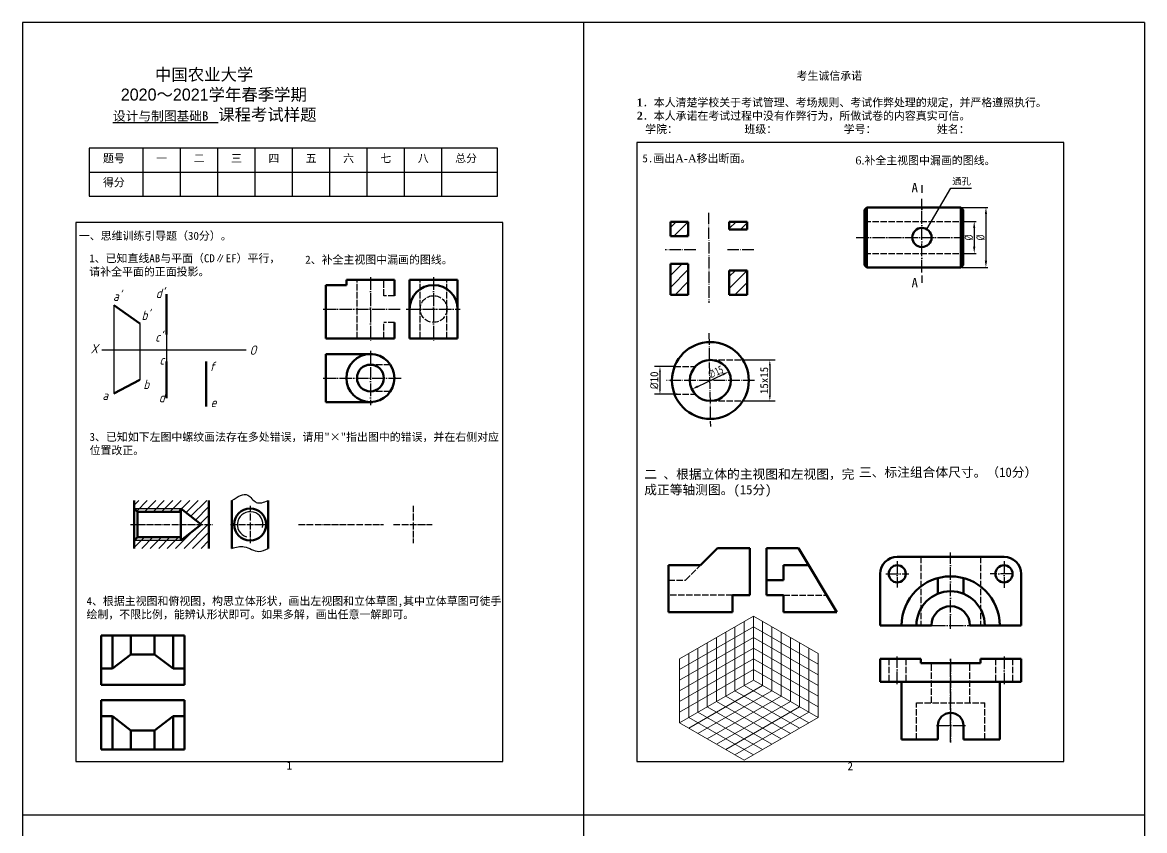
# Model space of a CAD drawing. Header units: millimetres. Extents: x 0 to 420, y 0 to 594.
# Drawn here: x 0 to 420.5, y 291.1 to 594 of the extents above; entities that cross this region are included whole.
import ezdxf

# ---------------------------------------------------------------- set-up
doc = ezdxf.new("R2010")
doc.units = ezdxf.units.MM
doc.header["$LTSCALE"] = 0.2
doc.linetypes.add('ACAD_ISO02W100', pattern=[15, 12, -3])
doc.linetypes.add('ACAD_ISO04W100', pattern=[30, 24, -3, 0, -3])
doc.layers.get('0').update_dxf_attribs({"lineweight": 70})
for name, color, linetype in [('中心线', 7, 'ACAD_ISO04W100'), ('尺寸', 7, 'Continuous'), ('试卷题目', 7, 'Continuous')]:
    doc.layers.add(name, color=color, linetype=linetype)
doc.layers.add('图框', color=130, linetype='Continuous', plot=False)
for name, color, linetype, lineweight in [('底线', 3, 'Continuous', 13), ('文字', 7, 'Continuous', 20), ('点画线', 7, 'ACAD_ISO04W100', 25), ('细实线', 7, 'Continuous', 25), ('虚线', 7, 'ACAD_ISO02W100', 25)]:
    doc.layers.add(name, color=color, linetype=linetype, lineweight=lineweight)
doc.styles.add('HZ', font='')
doc.styles.add('台头', font='SIMLI.TTF', dxfattribs={"width": 1.2, "height": 4.5})
doc.styles.add('尺寸', font='', dxfattribs={"width": 0.7})
doc.styles.add('尺寸文字25', font='gbeitc.shx', dxfattribs={"height": 2.5})
doc.styles.add('汉字', font='', dxfattribs={"height": 3})
doc.styles.add('题目文本', font='', dxfattribs={"height": 3})
doc.styles.get('HZ').set_extended_font_data('SimSun')
doc.styles.get('尺寸').set_extended_font_data('SimSun')
doc.styles.get('汉字').set_extended_font_data('SimSun')
doc.styles.get('题目文本').set_extended_font_data('SimSun')
doc.dimstyles.new('STANDARD_WS$0', dxfattribs={"dimscale": 0, "dimtxt": 2.5, "dimasz": 2, "dimexe": 2, "dimexo": 0.1, "dimtad": 1, "dimdec": 0, "dimzin": 10, "dimdsep": 46, "dimtxsty": '汉字', "dimcen": 2.5, "dimclrd": 256, "dimclre": 256, "dimclrt": 256, "dimadec": 0, "dimazin": 0, "dimtfac": 1, "dimtdec": 0, "dimtmove": 0, "dimatfit": 3, "dimfxl": 1, "dimtolj": 1, "dimtzin": 1, "dimarcsym": 0})
doc.dimstyles.new('尺寸', dxfattribs={"dimtxt": 3, "dimasz": 2.5, "dimexe": 0.7, "dimexo": 0.3, "dimgap": 0.5, "dimtad": 1, "dimdec": 0, "dimtxsty": '尺寸', "dimcen": 2.5, "dimadec": 0, "dimazin": 0, "dimtfac": 1, "dimtdec": 0, "dimtmove": 0, "dimatfit": 0, "dimfxl": 1, "dimarcsym": 0})

# ---------------------------------------------------------------- blocks, each defined once
blk = doc.blocks.new('*D81')
at = {"layer": 'Defpoints', "color": 0, "transparency": 16777216}
for p in [(244.46, 465), (238.9, 454.62), (245.43, 454.62)]:
    blk.add_point(p, dxfattribs=at)
at = {"layer": '尺寸', "lineweight": -2, "transparency": 16777216}
for p, q in [((244.36, 465), (236.9, 465)), ((238.9, 463), (238.9, 456.62)), ((245.33, 454.62), (236.9, 454.62))]:
    blk.add_line(p, q, dxfattribs=at)
at = {"layer": '尺寸', "transparency": 16777216}
for points in [[(238.57, 463), (239.24, 463), (238.9, 465)], [(238.57, 456.62), (239.24, 456.62), (238.9, 454.62)]]:
    blk.add_solid(points, dxfattribs=at)
at = {"layer": '尺寸', "transparency": 16777216, "insert": (236.78, 459.81), "char_height": 3, "attachment_point": 5, "rotation": 90, "style": '汉字'}
blk.add_mtext('\\A1;{\\fISOCPEUR|b0|i0|c0|p34;%%C}10', dxfattribs=at)
blk = doc.blocks.new('*D82')
at = {"layer": 'Defpoints', "color": 0, "transparency": 16777216}
for p in [(269.9, 467.47), (269.9, 452.11), (280.08, 452.11)]:
    blk.add_point(p, dxfattribs=at)
at = {"layer": '尺寸', "lineweight": -2, "transparency": 16777216}
for p, q in [((270, 467.47), (282.08, 467.47)), ((280.08, 465.47), (280.08, 454.11)), ((270, 452.11), (282.08, 452.11))]:
    blk.add_line(p, q, dxfattribs=at)
at = {"layer": '尺寸', "transparency": 16777216}
for points in [[(279.75, 465.47), (280.41, 465.47), (280.08, 467.47)], [(279.75, 454.11), (280.41, 454.11), (280.08, 452.11)]]:
    blk.add_solid(points, dxfattribs=at)
at = {"layer": '尺寸', "transparency": 16777216, "insert": (277.95, 459.79), "char_height": 3, "attachment_point": 5, "rotation": 90, "style": '汉字'}
blk.add_mtext('\\A1;15x15', dxfattribs=at)
blk = doc.blocks.new('*D83')
at = {"layer": 'Defpoints', "color": 0, "transparency": 16777216}
for p in [(264.74, 463.09), (250.86, 456.5)]:
    blk.add_point(p, dxfattribs=at)
at = {"layer": '细实线', "color": 0, "lineweight": -2, "transparency": 16777216}
blk.add_line((253.12, 457.57), (262.48, 462.02), dxfattribs=at)
at = {"layer": '细实线', "color": 0, "transparency": 16777216}
for points in [[(262.3, 462.39), (262.66, 461.64), (264.74, 463.09)], [(252.94, 457.95), (253.3, 457.2), (250.86, 456.5)]]:
    blk.add_solid(points, dxfattribs=at)
at = {"layer": '细实线', "color": 0, "transparency": 16777216, "insert": (259.67, 462.9), "char_height": 3, "attachment_point": 5, "rotation": 25.4108, "style": '尺寸'}
blk.add_mtext('∅15', dxfattribs=at)
blk = doc.blocks.new('*D84')
at = {"layer": 'Defpoints', "color": 0, "transparency": 16777216}
for p in [(352.54, 519.39), (352.54, 507.39), (356.67, 507.39)]:
    blk.add_point(p, dxfattribs=at)
at = {"layer": '细实线', "color": 0, "lineweight": -2, "transparency": 16777216}
for p, q in [((352.84, 519.39), (357.37, 519.39)), ((356.67, 516.89), (356.67, 509.89)), ((352.84, 507.39), (357.37, 507.39))]:
    blk.add_line(p, q, dxfattribs=at)
at = {"layer": '细实线', "color": 0, "transparency": 16777216}
for points in [[(356.25, 516.89), (357.08, 516.89), (356.67, 519.39)], [(356.25, 509.89), (357.08, 509.89), (356.67, 507.39)]]:
    blk.add_solid(points, dxfattribs=at)
at = {"layer": '细实线', "color": 0, "transparency": 16777216, "insert": (354.67, 513.39), "char_height": 3, "attachment_point": 5, "rotation": 90, "style": '尺寸'}
blk.add_mtext('%%c', dxfattribs=at)
blk = doc.blocks.new('*D85')
at = {"layer": 'Defpoints', "color": 0, "transparency": 16777216}
for p in [(351.64, 524.64), (351.64, 502.14), (361.06, 502.14)]:
    blk.add_point(p, dxfattribs=at)
at = {"layer": '细实线', "color": 0, "lineweight": -2, "transparency": 16777216}
for p, q in [((351.94, 524.64), (361.76, 524.64)), ((361.06, 522.14), (361.06, 504.64)), ((351.94, 502.14), (361.76, 502.14))]:
    blk.add_line(p, q, dxfattribs=at)
at = {"layer": '细实线', "color": 0, "transparency": 16777216}
for points in [[(360.64, 522.14), (361.48, 522.14), (361.06, 524.64)], [(360.64, 504.64), (361.48, 504.64), (361.06, 502.14)]]:
    blk.add_solid(points, dxfattribs=at)
at = {"layer": '细实线', "color": 0, "transparency": 16777216, "insert": (359.06, 513.39), "char_height": 3, "attachment_point": 5, "rotation": 90, "style": '尺寸'}
blk.add_mtext('%%c', dxfattribs=at)

msp = doc.modelspace()

# ---------------------------------------------------------------- hatches: boundary and pattern name
at = {"layer": '细实线'}
h = msp.add_hatch(dxfattribs=at)
h.set_pattern_fill('ANSI31', color=256)
h.set_pattern_definition([(45, (-13.243, 647.165), (-2.245064, 2.245064), [])])
h.paths.add_polyline_path([(242.81, 519.27), (242.81, 513.91), (249.53, 513.91), (249.53, 519.27)])
h.paths.add_polyline_path([(249.53, 503.53), (242.81, 503.53), (242.81, 491.86), (249.53, 491.86)])
h.paths.add_polyline_path([(264.89, 491.86), (265.14, 491.86), (271.61, 491.86), (271.61, 501.01), (264.89, 501.01)])
h.paths.add_polyline_path([(271.61, 519.27), (266.81, 519.27), (264.89, 519.27), (264.89, 516.37), (271.61, 516.37)])
at = {"layer": '细实线', "ltscale": 0.5}
h = msp.add_hatch(dxfattribs=at)
h.set_pattern_fill('ANSI31', color=256, scale=18, style=0)
h.set_pattern_definition([(45, (-9.2807, 374.6636), (-1.59099, 1.59099), [])])
h.paths.add_polyline_path([(69.91, 405.8), (66.93, 405.8), (59.36, 399.8), (41.87, 399.8), (41.87, 396.81), (69.91, 396.81)])
h.paths.add_polyline_path([(59.36, 401), (43.07, 401), (41.87, 399.8), (59.36, 399.8)])
h.paths.add_polyline_path([(69.91, 414.8), (41.87, 414.8), (41.87, 411.8), (59.36, 411.8), (59.36, 411.6), (66.93, 405.8), (69.91, 405.8)])
h.paths.add_polyline_path([(59.36, 411.6), (59.1, 411.8), (41.87, 411.8), (43.07, 410.6), (59.36, 410.6)], flags=16)

# ---------------------------------------------------------------- linework, layer by layer
for p, q in [((316.41, 524.64), (315.51, 523.74)), ((315.51, 513.39), (315.51, 523.74)), ((316.41, 524.64), (316.41, 502.14)), ((351.64, 524.64), (316.41, 524.64)), ((351.64, 524.64), (351.64, 502.14)), ((351.64, 524.64), (352.54, 523.74)), ((352.54, 513.39), (352.54, 523.74)), ((242.81, 519.27), (242.81, 513.91)), ((249.53, 519.27), (242.81, 519.27)), ((249.53, 513.91), (249.53, 519.27)), ((266.81, 519.27), (264.89, 519.27)), ((264.89, 516.37), (264.89, 519.27)), ((271.61, 519.27), (266.81, 519.27)), ((271.61, 516.37), (271.61, 519.27)), ((242.81, 513.91), (249.53, 513.91)), ((264.89, 516.37), (271.61, 516.37)), ((315.51, 513.39), (315.51, 503.04)), ((352.54, 513.39), (352.54, 503.04)), ((242.81, 503.53), (249.53, 503.53)), ((242.81, 503.53), (242.81, 491.86)), ((249.53, 491.86), (249.53, 503.53)), ((264.89, 501.01), (271.61, 501.01)), ((264.89, 491.86), (264.89, 501.01)), ((271.61, 491.86), (271.61, 501.01)), ((316.41, 502.14), (315.51, 503.04)), ((351.64, 502.14), (316.41, 502.14)), ((351.64, 502.14), (352.54, 503.04)), ((121.39, 497.56), (121.39, 495.56)), ((121.39, 497.56), (139.39, 497.56)), ((139.39, 491.56), (139.39, 497.56)), ((145.08, 497.56), (145.08, 475.56)), ((145.08, 497.56), (163.08, 497.56)), ((163.08, 475.56), (163.08, 497.56)), ((54.04, 476.98), (54.04, 492.17)), ((121.39, 495.56), (113.72, 495.56)), ((113.72, 495.56), (113.72, 475.56)), ((43.93, 481.19), (34.19, 487.99)), ((242.81, 491.86), (249.53, 491.86)), ((264.89, 491.86), (271.61, 491.86)), ((139.39, 475.56), (139.39, 481.56)), ((113.72, 475.56), (139.39, 475.56)), ((145.08, 475.56), (163.08, 475.56)), ((54.04, 453.16), (54.04, 466.85)), ((68.86, 450.03), (68.86, 466.85)), ((68.86, 466.85), (68.86, 450.03)), ((131.23, 469.7), (113.72, 469.7)), ((113.72, 469.7), (113.72, 451.7)), ((43.93, 460.01), (34.19, 454.91)), ((113.72, 451.7), (131.23, 451.7)), ((254.12, 390.55), (260.52, 396.95)), ((272.52, 396.95), (260.52, 396.95)), ((272.52, 379.35), (272.52, 396.95)), ((278.81, 396.95), (290.81, 396.95)), ((278.81, 396.95), (278.81, 379.35)), ((305.21, 372.95), (290.81, 396.95)), ((327.83, 393.69), (367.83, 393.69)), ((242.12, 372.95), (242.12, 390.55)), ((242.12, 390.55), (254.12, 390.55)), ((242.12, 390.55), (242.12, 384.95)), ((285.21, 384.95), (285.21, 390.55)), ((285.21, 390.55), (294.65, 390.55)), ((321.43, 367.95), (321.43, 387.29)), ((374.23, 367.95), (374.23, 387.29)), ((278.81, 384.95), (285.21, 384.95)), ((343.03, 379.82), (343.03, 385.71)), ((352.63, 379.82), (352.63, 385.71)), ((266.12, 372.95), (266.12, 379.35)), ((266.12, 379.35), (272.52, 379.35)), ((278.81, 379.35), (285.21, 379.35)), ((285.21, 379.35), (285.21, 372.95)), ((242.12, 372.95), (266.12, 372.95)), ((285.21, 372.95), (305.21, 372.95)), ((321.43, 367.95), (340.63, 367.95)), ((355.03, 367.95), (374.23, 367.95)), ((60.69, 364.22), (29.44, 364.22)), ((29.44, 364.22), (29.44, 345.69)), ((33.7, 351.79), (33.7, 364.22)), ((40.66, 364.22), (40.66, 357.08)), ((49.47, 364.22), (49.47, 357.08)), ((56.43, 351.79), (56.43, 364.22)), ((60.69, 364.22), (60.69, 345.69)), ((33.7, 351.79), (40.66, 357.08)), ((40.66, 357.08), (49.47, 357.08)), ((56.43, 351.79), (49.47, 357.08)), ((321.43, 355.44), (321.43, 346.8)), ((321.43, 355.44), (336.63, 355.44)), ((321.43, 346.8), (321.43, 355.44)), ((332.69, 355.44), (326.65, 355.44)), ((330.55, 355.44), (336.63, 355.44)), ((336.63, 355.44), (330.55, 355.44)), ((336.63, 355.44), (336.63, 353.84)), ((336.63, 353.84), (359.03, 353.84)), ((359.03, 355.44), (365.11, 355.44)), ((365.11, 355.44), (359.03, 355.44)), ((359.03, 353.84), (359.03, 355.44)), ((359.03, 355.44), (374.23, 355.44)), ((362.97, 355.44), (369, 355.44)), ((374.23, 355.44), (362.97, 355.44)), ((374.23, 346.8), (374.23, 355.44)), ((374.23, 355.44), (374.23, 346.8)), ((29.44, 351.79), (33.7, 351.79)), ((60.69, 351.79), (56.43, 351.79)), ((60.69, 345.69), (29.44, 345.69)), ((321.43, 346.8), (331.35, 346.8)), ((333.49, 346.8), (327.45, 346.8)), ((327.45, 346.8), (333.49, 346.8)), ((329.43, 325.2), (329.43, 346.8)), ((330.55, 346.8), (365.11, 346.8)), ((365.11, 346.8), (330.55, 346.8)), ((335.45, 346.8), (360.21, 346.8)), ((362.97, 346.8), (369, 346.8)), ((374.23, 346.8), (362.97, 346.8)), ((366.23, 325.2), (366.23, 346.8)), ((60.69, 340), (29.44, 340)), ((29.44, 340), (29.44, 321.47)), ((60.69, 340), (60.69, 321.47)), ((29.44, 333.89), (33.7, 333.89)), ((33.7, 333.89), (40.66, 328.6)), ((33.7, 333.89), (33.7, 321.47)), ((56.43, 333.89), (49.47, 328.6)), ((60.69, 333.89), (56.43, 333.89)), ((56.43, 333.89), (56.43, 321.47)), ((40.66, 328.6), (49.47, 328.6)), ((40.66, 321.46), (40.66, 328.6)), ((49.47, 321.46), (49.47, 328.6)), ((343.03, 330.39), (343.03, 325.2)), ((352.63, 330.39), (352.63, 325.2)), ((329.43, 325.2), (343.03, 325.2)), ((343.03, 325.2), (340.92, 325.2)), ((352.63, 325.2), (366.23, 325.2)), ((352.63, 325.2), (354.74, 325.2)), ((60.69, 321.47), (29.44, 321.47))]:
    msp.add_line(p, q)
at = {"ltscale": 0.5}
for p, q in [((41.87, 414.8), (41.87, 396.81)), ((69.91, 414.8), (69.91, 396.81)), ((78.47, 414.75), (78.47, 396.85)), ((92.05, 414.75), (92.05, 396.85)), ((43.07, 410.6), (41.87, 411.8)), ((43.07, 410.6), (59.36, 410.6)), ((43.07, 405.8), (43.07, 410.6)), ((59.36, 411.8), (66.93, 405.8)), ((59.36, 411.8), (59.36, 399.8)), ((43.07, 401), (43.07, 405.8)), ((59.36, 399.8), (66.93, 405.8)), ((43.07, 401), (41.87, 399.8)), ((59.36, 401), (43.07, 401))]:
    msp.add_line(p, q, dxfattribs=at)
at = {"const_width": 0.504}
for points in [[(337.07, 530.1), (337.07, 533)], [(337.07, 499.19), (337.07, 496.29)]]:
    msp.add_lwpolyline(points, dxfattribs=at)
for centre, radius in [((337.07, 513.39), 3.6), ((257.8, 459.79), 14.4), ((130.39, 460.7), 9), ((257.8, 459.79), 7.68), ((130.39, 460.7), 5), ((327.83, 387.29), 3.2), ((367.83, 387.29), 3.2)]:
    msp.add_circle(centre, radius)
at = {"ltscale": 0.5}
msp.add_circle((85.33, 405.8), 6, dxfattribs=at)
for centre, radius, start, end in [((154.08, 486.56), 9, 0, 180), ((327.83, 387.29), 6.4, 90, 180), ((367.83, 387.29), 6.4, 0, 90), ((347.83, 367.95), 18.4, 360, 180), ((347.83, 367.95), 12.8, 0, 180), ((347.83, 367.95), 7.2, 0, 180), ((347.83, 330.39), 4.8, 0, 180)]:
    msp.add_arc(centre, radius, start, end)
at = {"layer": '中心线'}
for p, q in [((337.07, 500.26), (337.07, 527.91)), ((312.4, 513.39), (352.54, 513.39)), ((130.39, 498.56), (130.39, 474.56)), ((154.08, 498.56), (154.08, 474.56)), ((112.72, 486.56), (141.5, 486.56)), ((143.84, 486.56), (164.03, 486.56)), ((130.39, 470.88), (130.39, 450.57)), ((112.72, 460.7), (141.94, 460.7))]:
    msp.add_line(p, q, dxfattribs=at)
at = {"layer": '中心线', "ltscale": 0.5}
for p, q in [((85.33, 412.76), (85.33, 398.84)), ((146.4, 412.76), (146.4, 398.84)), ((40.46, 405.8), (71.18, 405.8)), ((77.96, 405.8), (92.51, 405.8)), ((103.47, 405.8), (135.33, 405.8)), ((139.04, 405.8), (153.59, 405.8))]:
    msp.add_line(p, q, dxfattribs=at)
at = {"layer": '图框'}
for p, q in [((210.25, 594), (210.25, 0)), ((420.5, 594), (420.5, 0)), ((0, 297), (420.5, 297))]:
    msp.add_line(p, q, dxfattribs=at)
msp.add_lwpolyline([(420.5, 594), (0, 594), (0, 0), (420.5, 0)], dxfattribs=at)
for points in [[(230.25, 317), (390.25, 317), (390.25, 549), (230.25, 549)], [(20, 317), (180, 317), (180, 519), (20, 519)]]:
    msp.add_lwpolyline(points, close=True, dxfattribs=at)
at = {"layer": '底线', "color": 3}
for p, q in [((273.93, 371.48), (246.22, 355.48)), ((273.93, 371.48), (298.18, 357.48)), ((273.93, 367.48), (246.22, 351.48)), ((267, 343.48), (267, 367.48)), ((270.47, 345.48), (270.47, 369.48)), ((273.93, 367.48), (298.18, 353.48)), ((277.39, 345.48), (277.39, 369.48)), ((280.86, 343.48), (280.86, 367.48)), ((273.93, 363.48), (246.22, 347.48)), ((273.93, 363.48), (246.22, 347.48)), ((260.07, 339.48), (260.07, 363.48)), ((263.54, 341.48), (263.54, 365.48)), ((273.93, 363.48), (298.18, 349.48)), ((284.32, 341.48), (284.32, 365.48)), ((287.79, 339.48), (287.79, 363.48)), ((273.93, 359.48), (246.22, 343.48)), ((249.68, 333.48), (249.68, 357.48)), ((253.14, 335.48), (253.14, 359.48)), ((256.61, 337.48), (256.61, 361.48)), ((273.93, 359.48), (298.18, 345.48)), ((291.25, 337.48), (291.25, 361.48)), ((294.71, 335.48), (294.71, 359.48)), ((298.18, 333.48), (298.18, 357.48)), ((246.22, 331.48), (246.22, 355.48)), ((273.93, 355.48), (246.22, 339.48)), ((273.93, 355.48), (298.18, 341.48)), ((273.93, 351.48), (246.22, 335.48)), ((273.93, 351.48), (298.18, 337.48)), ((277.39, 345.48), (249.68, 329.48)), ((270.47, 345.48), (294.71, 331.48)), ((280.86, 343.48), (253.14, 327.48)), ((284.32, 341.48), (256.61, 325.48)), ((263.54, 341.48), (287.79, 327.48)), ((267, 343.48), (291.25, 329.48)), ((256.61, 337.48), (280.86, 323.48)), ((287.79, 339.48), (260.07, 323.48)), ((260.07, 339.48), (284.32, 325.48)), ((291.25, 337.48), (263.54, 321.48)), ((249.68, 333.48), (273.93, 319.48)), ((253.14, 335.48), (277.39, 321.48)), ((294.71, 335.48), (267, 319.48)), ((298.18, 333.48), (270.47, 317.48)), ((246.22, 331.48), (270.47, 317.48))]:
    msp.add_line(p, q, dxfattribs=at)
at = {"layer": '点画线', "ltscale": 0.9}
for p, q in [((257.14, 522.64), (257.19, 488.84)), ((252.34, 508.72), (240.8, 508.73)), ((274.02, 508.7), (263.86, 508.71)), ((257.21, 477.49), (257.8, 442.56)), ((274.3, 459.79), (241.29, 459.83))]:
    msp.add_line(p, q, dxfattribs=at)
at = {"layer": '点画线'}
for p, q in [((347.83, 366.7), (347.83, 395.31)), ((327.83, 392.09), (327.83, 382.18)), ((367.83, 392.09), (367.83, 381.99)), ((323.54, 387.29), (332.12, 387.29)), ((371.29, 387.29), (362.7, 387.29)), ((334.03, 367.95), (340.63, 367.95)), ((355.03, 367.95), (361.5, 367.95)), ((327.83, 345.94), (327.83, 356.31)), ((347.83, 324.18), (347.83, 355.42)), ((347.83, 355.42), (347.83, 324.1)), ((367.83, 356.31), (367.83, 345.94)), ((342.55, 330.39), (353.42, 330.39))]:
    msp.add_line(p, q, dxfattribs=at)
at = {"layer": '点画线', "ltscale": 1.1}
msp.add_line((340.63, 367.95), (355.03, 367.95), dxfattribs=at)
at = {"layer": '细实线'}
for p, q in [((45.06, 546.91), (45.06, 528.91)), ((59.06, 546.91), (59.06, 528.91)), ((73.06, 546.91), (73.06, 528.91)), ((87.06, 546.91), (87.06, 528.91)), ((101.06, 546.91), (101.06, 528.91)), ((115.06, 546.91), (115.06, 528.91)), ((129.06, 546.91), (129.06, 528.91)), ((143.06, 546.91), (143.06, 528.91)), ((157.06, 546.91), (157.06, 528.91)), ((25.06, 537.91), (178.06, 537.91)), ((338.88, 516.51), (347.86, 531.83)), ((347.86, 531.83), (355.6, 531.83)), ((54.04, 490.88), (54.04, 458.09)), ((29.78, 471.27), (83.86, 471.27))]:
    msp.add_line(p, q, dxfattribs=at)
at = {"layer": '细实线', "ltscale": 0.5}
for p, q in [((41.87, 411.8), (59.36, 411.8)), ((59.36, 399.8), (41.87, 399.8))]:
    msp.add_line(p, q, dxfattribs=at)
at = {"layer": '细实线', "lineweight": 13}
for q in [(273.93, 371.48), (246.22, 331.48), (298.18, 333.48)]:
    msp.add_line((273.93, 347.48), q, dxfattribs=at)
at = {"layer": '细实线'}
msp.add_lwpolyline([(25.06, 528.91), (178.06, 528.91), (178.06, 546.91), (25.06, 546.91)], close=True, dxfattribs=at)
at = {"layer": '细实线', "ltscale": 0.5}
msp.add_arc((85.33, 405.8), 4.8, 346.0855, 253.7061, dxfattribs=at)
for points in [[(78.47, 414.75), (84.48, 416.84), (87.61, 414.1), (92.05, 414.75)], [(78.47, 396.85), (83.11, 397.47), (88.59, 395.71), (92.05, 396.85)]]:
    msp.add_spline(points, degree=3, dxfattribs=at)
at = {"layer": '虚线'}
for p, q in [((315.51, 519.39), (352.54, 519.39)), ((315.51, 507.39), (352.54, 507.39)), ((125.39, 475.56), (125.39, 497.56)), ((135.39, 491.56), (135.39, 497.56)), ((149.08, 475.56), (149.08, 497.56)), ((159.08, 475.56), (159.08, 497.56)), ((139.39, 491.56), (135.39, 491.56)), ((135.39, 475.56), (135.39, 481.56)), ((139.39, 481.56), (135.39, 481.56)), ((257.8, 467.47), (269.98, 467.47)), ((137.87, 465.7), (130.39, 465.7)), ((244.38, 465), (252.16, 465)), ((137.87, 455.7), (130.39, 455.7)), ((244.38, 454.62), (252.12, 454.62)), ((257.8, 452.11), (269.98, 452.11)), ((336.63, 393.69), (336.63, 367.95)), ((359.03, 393.69), (359.03, 367.95)), ((248.52, 384.95), (254.12, 390.55)), ((242.12, 384.95), (248.52, 384.95)), ((266.12, 379.35), (242.12, 379.35)), ((285.21, 379.35), (301.37, 379.35)), ((324.63, 355.44), (324.63, 346.8)), ((331.03, 355.44), (331.03, 346.8)), ((340.63, 338.9), (340.63, 353.84)), ((355.03, 338.9), (355.03, 353.84)), ((364.63, 355.44), (364.63, 346.8)), ((371.03, 355.44), (371.03, 346.8)), ((335.03, 338.9), (360.63, 338.9)), ((335.03, 325.2), (335.03, 338.9)), ((360.63, 325.2), (360.63, 338.9))]:
    msp.add_line(p, q, dxfattribs=at)
msp.add_circle((154.08, 486.56), 5, dxfattribs=at)
at = {"layer": '试卷题目'}
for p, q in [((34.19, 487.99), (34.19, 454.91)), ((43.93, 481.19), (43.93, 460.01))]:
    msp.add_line(p, q, dxfattribs=at)

# ---------------------------------------------------------------- texts
at = {"style": '汉字'}
msp.add_text('通孔', height=2.5, dxfattribs=at).set_placement((348.42, 533.2))
at = {"attachment_point": 1}
for s, insert, char_height, width, style in [('\\pt45;{\\fSimSun|b0|i0|c134|p54; }5.画出{\\fTimes New Roman|b0|i0|c134|p18;A-A}移出断面。\\P\\ptz;{\\C7;           }', (230.29, 544.55), 3, 57.45, '汉字'), ('二 、根据立体的主视图和左视图，完成正等轴测图。(15分)', (233.02, 426.42), 3.5, 80.4516, '题目文本'), ('三、标注组合体尺寸。（10分）', (313.48, 427.15), 3.5, 143.0604, '题目文本')]:
    msp.add_mtext(s, dxfattribs=dict(at, insert=insert, char_height=char_height, width=width, style=style))
at = {"insert": (312.13, 543.78), "char_height": 3, "attachment_point": 1, "style": '汉字'}
msp.add_mtext_dynamic_manual_height_columns('{\\fTimes New Roman|b0|i0|c161|p18;6.}补全主视图中漏画的图线。 ', width=74.7563, gutter_width=15, heights=[0], dxfattribs=at)
at = {"layer": '中心线', "char_height": 3.5, "width": 8.0792, "attachment_point": 1}
for insert in [(333.19, 533.86), (333.19, 498.21)]:
    msp.add_mtext('A', dxfattribs=dict(at, insert=insert))
at = {"layer": '文字', "style": 'HZ'}
msp.add_text('2、补全主视图中漏画的图线。', height=3, dxfattribs=at).set_placement((105.98, 503.57))
at = {"layer": '文字', "insert": (21.13, 515.52), "char_height": 3, "width": 142.6227, "attachment_point": 1, "style": 'HZ'}
msp.add_mtext('一、思维训练引导题（30分）。', dxfattribs=at)
at = {"layer": '文字', "char_height": 3, "attachment_point": 1, "style": 'HZ'}
for s, width, insert in [('1、已知直线AB与平面（CD∥EF）平行，请补全平面的正面投影。', 74.7563, (25.05, 507.09)), ('3、已知如下左图中螺纹画法存在多处错误，请用"×"指出图中的错误，并在右侧对应位置改正。', 154.0332, (25.15, 440.12)), ('4、根据主视图和俯视图，构思立体形状，画出左视图和立体草图,其中立体草图可徒手绘制，不限比例，能辨认形状即可。如果多解，画出任意一解即可。 ', 156.0206, (24.01, 378.6))]:
    msp.add_mtext_dynamic_manual_height_columns(s, width=width, gutter_width=15, heights=[0], dxfattribs=dict(at, insert=insert))
at = {"layer": '细实线'}
for s, height, style, p in [("a'", 3.5, '尺寸文字25', (33.97, 489.61)), ("d'", 3.5, '尺寸文字25', (50, 490.69)), ("b'", 3.5, '尺寸文字25', (44.64, 482.48)), ("c'", 3.5, '尺寸文字25', (49.75, 474.32)), ('X', 3.5, '尺寸文字25', (25.58, 469.95)), ('O', 3.5, '尺寸文字25', (85.09, 469.4)), ('c', 3.5, '尺寸文字25', (51.36, 465.72)), ('f', 3.5, '尺寸文字25', (70.15, 463.32)), ('b', 3.5, '尺寸文字25', (45.31, 456.57)), ('a', 3.5, '尺寸文字25', (29.97, 452.43)), ('d', 3.5, '尺寸文字25', (51.13, 451.63)), ('e', 3.5, '尺寸文字25', (70.53, 449.79)), ('1', 3, '题目文本', (99.04, 313.92)), ('2', 3, '题目文本', (309.21, 313.7))]:
    msp.add_text(s, height=height, dxfattribs=dict(at, style=style)).set_placement(p)
at = {"layer": '细实线', "attachment_point": 1}
for s, insert, char_height, width, style in [('{\\H0.9x;          \\fSimSun|b0|i0|c134|p2;  \\fLiSu|b0|i0|c134|p49;中国农业大学\\P        2020\\fSimSun|b0|i0|c134|p2;～\\fLiSu|b0|i0|c134|p49;2021学年春季学期\\P\\H0.7778x;      \\L  \\fSimSun|b0|i0|c134|p2;设计与制图基础B \\fLiSu|b0|i0|c134|p49; \\H1.286x;\\l课程考\\H0.99975x;试\\H1.00025x;样题}', (23.48, 576.71), 5, 180.7467, '台头'), ('\\pl4.78667;                           {\\fSimSun|b1|i0|c134|p2;考生诚信承诺\\P\\P\\pi-4.76,l4.76,t4.8;\\fTimes New Roman|b1|i0|c0|p18;1\\fSimSun|b1|i0|c134|p2;．本人清楚学校关于考试管理、考场规则、考试作弊处理的规定，并严格遵照执行。\\P\\fTimes New Roman|b1|i0|c0|p18;2\\fSimSun|b1|i0|c134|p2;．本人承诺在考试过程中没有作弊行为，所做试卷的内容真实可信。\\P\\pi3.14667,l0,tz;学院：\\fTimes New Roman|b1|i0|c0|p18;\\L                     \\l \\fSimSun|b1|i0|c134|p2;班级：\\fTimes New Roman|b1|i0|c0|p18;\\L                    \\l  \\fSimSun|b1|i0|c134|p2;学号：\\fTimes New Roman|b1|i0|c0|p18;\\L                    \\fSimSun|b1|i0|c134|p2;\\l姓名：\\fTimes New Roman|b1|i0|c0|p18; \\L                    }', (230.21, 575.5), 3, 164.7667, '题目文本'), ('\\pi3.14667;题号', (27.02, 544.54), 3, 23.1145, '题目文本'), ('\\pi3.14667;一', (47.02, 544.54), 3, 23.1145, '题目文本'), ('\\pi3.14667;二', (61.02, 544.54), 3, 23.1145, '题目文本'), ('\\pi3.14667;三', (75.02, 544.54), 3, 23.1145, '题目文本'), ('\\pi3.14667;四', (89.02, 544.54), 3, 23.1145, '题目文本'), ('\\pi3.14667;五', (103.02, 544.54), 3, 23.1145, '题目文本'), ('\\pi3.14667;六', (117.02, 544.54), 3, 23.1145, '题目文本'), ('\\pi3.14667;七', (131.02, 544.54), 3, 23.1145, '题目文本'), ('\\pi3.14667;八', (145.02, 544.54), 3, 23.1145, '题目文本'), ('\\pi3.14667;总分', (159.02, 544.54), 3, 23.1145, '题目文本'), ('\\pi3.14667;得分', (27.02, 535.54), 3, 23.1145, '题目文本')]:
    msp.add_mtext(s, dxfattribs=dict(at, insert=insert, char_height=char_height, width=width, style=style))

# ---------------------------------------------------------------- dimensions: what is measured, and where the dimension line sits
at = {"layer": '尺寸'}
dim = msp.add_linear_dim(base=(280.08, 452.11), p1=(269.9, 467.47), p2=(269.9, 452.11), angle=90, text='15x15', dimstyle='STANDARD_WS$0', override={"dimscale": 1}, dxfattribs=at)
dim.commit()
dim.dimension.update_dxf_attribs({"geometry": '*D82', "text_midpoint": (280.08, 459.79), "dimtype": 160})
dim = msp.add_linear_dim(base=(238.9, 454.62), p1=(244.46, 465), p2=(245.43, 454.62), angle=90, text='{\\fISOCPEUR|b0|i0|c0|p34;%%C}10', dimstyle='STANDARD_WS$0', override={"dimscale": 1, "dimexo": 0.1}, dxfattribs=at)
dim.commit()
dim.dimension.update_dxf_attribs({"geometry": '*D81', "text_midpoint": (236.78, 459.81)})
at = {"layer": '细实线'}
for base, p1, p2, picture, middle in [((361.06, 502.14), (351.64, 524.64), (351.64, 502.14), '*D85', (359.06, 513.39)), ((356.67, 507.39), (352.54, 519.39), (352.54, 507.39), '*D84', (354.67, 513.39))]:
    dim = msp.add_linear_dim(base=base, p1=p1, p2=p2, angle=90, text='%%c', dimstyle='尺寸', dxfattribs=at)
    dim.commit()
    dim.dimension.update_dxf_attribs({"geometry": picture, "text_midpoint": middle})
dim = msp.add_diameter_dim_2p(p1=(250.86, 456.5), p2=(264.74, 463.09), dimstyle='尺寸', dxfattribs=at)
dim.commit()
dim.dimension.update_dxf_attribs({"geometry": '*D83', "text_midpoint": (260.53, 461.09), "dimtype": 163})

doc.saveas('drawing.dxf')
